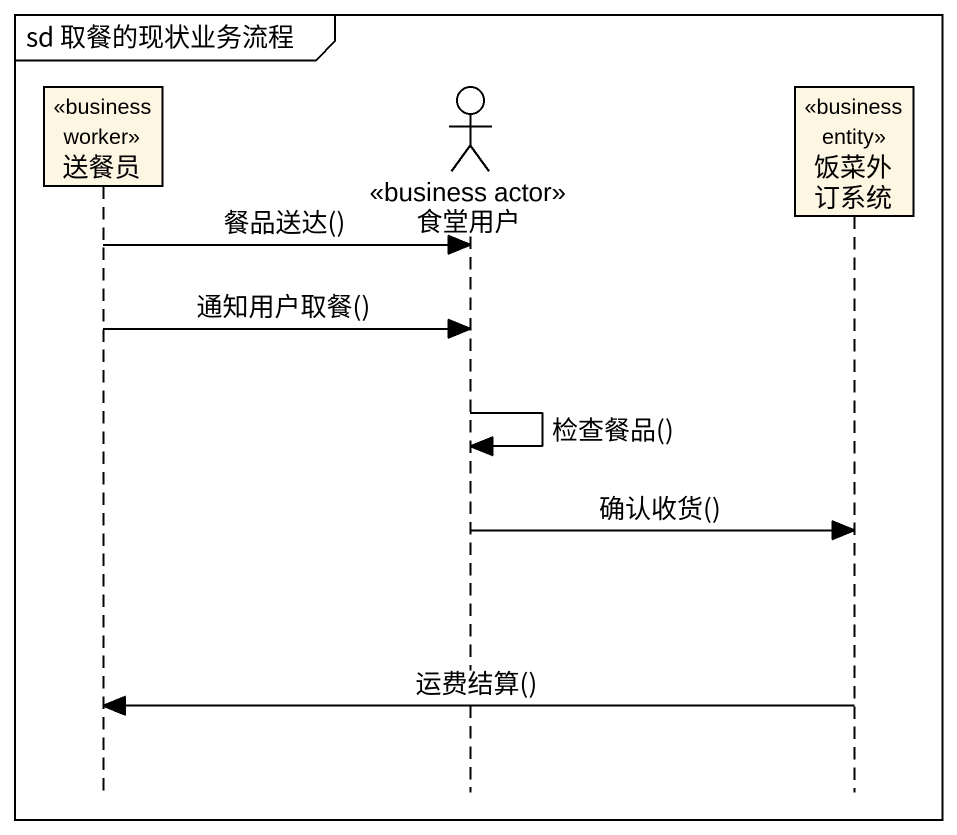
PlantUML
@startuml
mainframe sd 取餐的现状业务流程
hide footbox
participant 送餐员 <<business worker>>
actor 食堂用户 <<business actor>>
participant 饭菜外订系统 <<business entity>>

送餐员 -> 食堂用户 : 餐品送达()
送餐员 -> 食堂用户 : 通知用户取餐()
食堂用户 -> 食堂用户 : 检查餐品()
食堂用户 -> 饭菜外订系统 : 确认收货()
饭菜外订系统 -> 送餐员 : 运费结算()
@enduml
